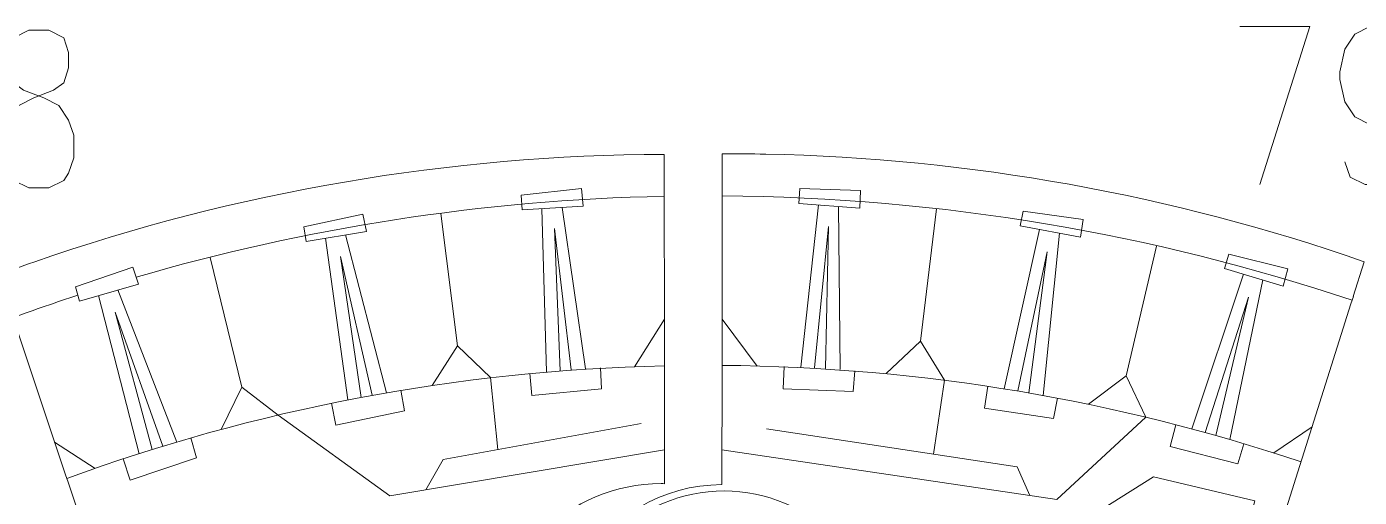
# Model space of a CAD drawing. Header units: inches. Extents: x -7.1 to 7.1, y -5.5 to 5.4.
# Drawn here: x -2.009 to 1.758, y 4.029 to 5.359 of the extents above; entities that cross this region are included whole.
import ezdxf

# ---------------------------------------------------------------- set-up
doc = ezdxf.new("R2010")
doc.units = ezdxf.units.IN
doc.header["$MEASUREMENT"] = 0
doc.layers.add('Layer 1', color=7, linetype='Continuous')

msp = doc.modelspace()

# ---------------------------------------------------------------- linework, layer by layer
at = {"layer": 'Layer 1', "color": 1, "lineweight": 9}
msp.add_ellipse((-0.0378, 3.6071), major_axis=(0, 0.4398), ratio=1, dxfattribs=at)
for points, knots in [([(-2.0031, 5.3494), (-2.0031, 5.3494), (-2.0455, 5.3278), (-2.0455, 5.3278), (-2.0455, 5.3278), (-2.0455, 5.3278), (-2.0599, 5.2857), (-2.0599, 5.2857), (-2.0599, 5.2857), (-2.0599, 5.2857), (-2.0599, 5.243), (-2.0599, 5.243), (-2.0599, 5.243), (-2.0599, 5.243), (-2.0455, 5.2003), (-2.0455, 5.2003), (-2.0455, 5.2003), (-2.0455, 5.2003), (-2.0175, 5.1793), (-2.0175, 5.1793), (-2.0175, 5.1793), (-2.0175, 5.1793), (-1.9607, 5.1583), (-1.9607, 5.1583), (-1.9607, 5.1583), (-1.9607, 5.1583), (-1.9183, 5.1366), (-1.9183, 5.1366), (-1.9183, 5.1366), (-1.9183, 5.1366), (-1.8903, 5.0945), (-1.8903, 5.0945), (-1.8903, 5.0945), (-1.8903, 5.0945), (-1.8758, 5.0519), (-1.8758, 5.0519), (-1.8758, 5.0519), (-1.8758, 5.0519), (-1.8758, 4.9881), (-1.8758, 4.9881), (-1.8758, 4.9881), (-1.8758, 4.9881), (-1.8903, 4.9454), (-1.8903, 4.9454), (-1.8903, 4.9454), (-1.8903, 4.9454), (-1.9043, 4.9244), (-1.9043, 4.9244), (-1.9043, 4.9244), (-1.9043, 4.9244), (-1.9467, 4.9034), (-1.9467, 4.9034), (-1.9467, 4.9034), (-1.9467, 4.9034), (-2.0031, 4.9034), (-2.0031, 4.9034), (-2.0031, 4.9034), (-2.0031, 4.9034), (-2.0455, 4.9244), (-2.0455, 4.9244), (-2.0455, 4.9244), (-2.0455, 4.9244), (-2.0599, 4.9454), (-2.0599, 4.9454), (-2.0599, 4.9454), (-2.0599, 4.9454), (-2.0739, 4.9881), (-2.0739, 4.9881), (-2.0739, 4.9881), (-2.0739, 4.9881), (-2.0739, 5.0519), (-2.0739, 5.0519), (-2.0739, 5.0519), (-2.0739, 5.0519), (-2.0599, 5.0945), (-2.0599, 5.0945), (-2.0599, 5.0945), (-2.0599, 5.0945), (-2.0315, 5.1366), (-2.0315, 5.1366), (-2.0315, 5.1366), (-2.0315, 5.1366), (-1.9891, 5.1583), (-1.9891, 5.1583), (-1.9891, 5.1583), (-1.9891, 5.1583), (-1.9327, 5.1793), (-1.9327, 5.1793), (-1.9327, 5.1793), (-1.9327, 5.1793), (-1.9043, 5.2003), (-1.9043, 5.2003), (-1.9043, 5.2003), (-1.9043, 5.2003), (-1.8903, 5.243), (-1.8903, 5.243), (-1.8903, 5.243), (-1.8903, 5.243), (-1.8903, 5.2857), (-1.8903, 5.2857), (-1.8903, 5.2857), (-1.8903, 5.2857), (-1.9043, 5.3278), (-1.9043, 5.3278), (-1.9043, 5.3278), (-1.9043, 5.3278), (-1.9467, 5.3494), (-1.9467, 5.3494), (-1.9467, 5.3494), (-1.9467, 5.3494), (-2.0031, 5.3494), (-2.0031, 5.3494)], [0, 0, 0, 0, 0.034483, 0.034483, 0.034483, 0.034483, 0.068966, 0.068966, 0.068966, 0.068966, 0.103448, 0.103448, 0.103448, 0.103448, 0.137931, 0.137931, 0.137931, 0.137931, 0.172414, 0.172414, 0.172414, 0.172414, 0.206897, 0.206897, 0.206897, 0.206897, 0.241379, 0.241379, 0.241379, 0.241379, 0.275862, 0.275862, 0.275862, 0.275862, 0.310345, 0.310345, 0.310345, 0.310345, 0.344828, 0.344828, 0.344828, 0.344828, 0.37931, 0.37931, 0.37931, 0.37931, 0.413793, 0.413793, 0.413793, 0.413793, 0.448276, 0.448276, 0.448276, 0.448276, 0.482759, 0.482759, 0.482759, 0.482759, 0.517241, 0.517241, 0.517241, 0.517241, 0.551724, 0.551724, 0.551724, 0.551724, 0.586207, 0.586207, 0.586207, 0.586207, 0.62069, 0.62069, 0.62069, 0.62069, 0.655172, 0.655172, 0.655172, 0.655172, 0.689655, 0.689655, 0.689655, 0.689655, 0.724138, 0.724138, 0.724138, 0.724138, 0.758621, 0.758621, 0.758621, 0.758621, 0.793103, 0.793103, 0.793103, 0.793103, 0.827586, 0.827586, 0.827586, 0.827586, 0.862069, 0.862069, 0.862069, 0.862069, 0.896552, 0.896552, 0.896552, 0.896552, 0.931034, 0.931034, 0.931034, 0.931034, 1, 1, 1, 1]), ([(1.4203, 5.359), (1.4203, 5.359), (1.6184, 5.359), (1.6184, 5.359), (1.6184, 5.359), (1.6184, 5.359), (1.4772, 4.913), (1.4772, 4.913)], [0, 0, 0, 0, 0.333333, 0.333333, 0.333333, 0.333333, 1, 1, 1, 1]), ([(1.8869, 5.2099), (1.8869, 5.2099), (1.8729, 5.1462), (1.8729, 5.1462), (1.8729, 5.1462), (1.8729, 5.1462), (1.8445, 5.1041), (1.8445, 5.1041), (1.8445, 5.1041), (1.8445, 5.1041), (1.802, 5.0825), (1.802, 5.0825), (1.802, 5.0825), (1.802, 5.0825), (1.7881, 5.0825), (1.7881, 5.0825), (1.7881, 5.0825), (1.7881, 5.0825), (1.7456, 5.1041), (1.7456, 5.1041), (1.7456, 5.1041), (1.7456, 5.1041), (1.7172, 5.1462), (1.7172, 5.1462), (1.7172, 5.1462), (1.7172, 5.1462), (1.7032, 5.2099), (1.7032, 5.2099), (1.7032, 5.2099), (1.7032, 5.2099), (1.7032, 5.2316), (1.7032, 5.2316), (1.7032, 5.2316), (1.7032, 5.2316), (1.7172, 5.2953), (1.7172, 5.2953), (1.7172, 5.2953), (1.7172, 5.2953), (1.7456, 5.3374), (1.7456, 5.3374), (1.7456, 5.3374), (1.7456, 5.3374), (1.7881, 5.359), (1.7881, 5.359), (1.7881, 5.359), (1.7881, 5.359), (1.802, 5.359), (1.802, 5.359), (1.802, 5.359), (1.802, 5.359), (1.8445, 5.3374), (1.8445, 5.3374), (1.8445, 5.3374), (1.8445, 5.3374), (1.8729, 5.2953), (1.8729, 5.2953), (1.8729, 5.2953), (1.8729, 5.2953), (1.8869, 5.2099), (1.8869, 5.2099), (1.8869, 5.2099), (1.8869, 5.2099), (1.8869, 5.1041), (1.8869, 5.1041), (1.8869, 5.1041), (1.8869, 5.1041), (1.8729, 4.9977), (1.8729, 4.9977), (1.8729, 4.9977), (1.8729, 4.9977), (1.8445, 4.934), (1.8445, 4.934), (1.8445, 4.934), (1.8445, 4.934), (1.802, 4.913), (1.802, 4.913), (1.802, 4.913), (1.802, 4.913), (1.7741, 4.913), (1.7741, 4.913), (1.7741, 4.913), (1.7741, 4.913), (1.7316, 4.934), (1.7316, 4.934), (1.7316, 4.934), (1.7316, 4.934), (1.7172, 4.9767), (1.7172, 4.9767)], [0, 0, 0, 0, 0.043478, 0.043478, 0.043478, 0.043478, 0.086957, 0.086957, 0.086957, 0.086957, 0.130435, 0.130435, 0.130435, 0.130435, 0.173913, 0.173913, 0.173913, 0.173913, 0.217391, 0.217391, 0.217391, 0.217391, 0.26087, 0.26087, 0.26087, 0.26087, 0.304348, 0.304348, 0.304348, 0.304348, 0.347826, 0.347826, 0.347826, 0.347826, 0.391304, 0.391304, 0.391304, 0.391304, 0.434783, 0.434783, 0.434783, 0.434783, 0.478261, 0.478261, 0.478261, 0.478261, 0.521739, 0.521739, 0.521739, 0.521739, 0.565217, 0.565217, 0.565217, 0.565217, 0.608696, 0.608696, 0.608696, 0.608696, 0.652174, 0.652174, 0.652174, 0.652174, 0.695652, 0.695652, 0.695652, 0.695652, 0.73913, 0.73913, 0.73913, 0.73913, 0.782609, 0.782609, 0.782609, 0.782609, 0.826087, 0.826087, 0.826087, 0.826087, 0.869565, 0.869565, 0.869565, 0.869565, 0.913043, 0.913043, 0.913043, 0.913043, 1, 1, 1, 1]), ([(-0.6083, 4.8412), (-0.6083, 4.8412), (-0.6108, 4.8831), (-0.6108, 4.8831), (-0.6108, 4.8831), (-0.6108, 4.8831), (-0.4405, 4.9012), (-0.4405, 4.9012), (-0.4405, 4.9012), (-0.4405, 4.9012), (-0.4357, 4.8514), (-0.4357, 4.8514), (-0.4357, 4.8514), (-0.4357, 4.8514), (-0.6083, 4.8412), (-0.6083, 4.8412)], [0, 0, 0, 0, 0.2, 0.2, 0.2, 0.2, 0.4, 0.4, 0.4, 0.4, 0.6, 0.6, 0.6, 0.6, 1, 1, 1, 1]), ([(0.1737, 4.8593), (0.1737, 4.8593), (0.1769, 4.9012), (0.1769, 4.9012), (0.1769, 4.9012), (0.1769, 4.9012), (0.3481, 4.8959), (0.3481, 4.8959), (0.3481, 4.8959), (0.3481, 4.8959), (0.346, 4.8459), (0.346, 4.8459), (0.346, 4.8459), (0.346, 4.8459), (0.1737, 4.8593), (0.1737, 4.8593)], [0, 0, 0, 0, 0.2, 0.2, 0.2, 0.2, 0.4, 0.4, 0.4, 0.4, 0.6, 0.6, 0.6, 0.6, 1, 1, 1, 1]), ([(-1.2188, 4.7518), (-1.2188, 4.7518), (-1.2258, 4.7932), (-1.2258, 4.7932), (-1.2258, 4.7932), (-1.2258, 4.7932), (-1.0584, 4.8295), (-1.0584, 4.8295), (-1.0584, 4.8295), (-1.0584, 4.8295), (-1.0483, 4.7805), (-1.0483, 4.7805), (-1.0483, 4.7805), (-1.0483, 4.7805), (-1.2188, 4.7518), (-1.2188, 4.7518)], [0, 0, 0, 0, 0.2, 0.2, 0.2, 0.2, 0.4, 0.4, 0.4, 0.4, 0.6, 0.6, 0.6, 0.6, 1, 1, 1, 1]), ([(0.7997, 4.7965), (0.7997, 4.7965), (0.8075, 4.8378), (0.8075, 4.8378), (0.8075, 4.8378), (0.8075, 4.8378), (0.9771, 4.8137), (0.9771, 4.8137), (0.9771, 4.8137), (0.9771, 4.8137), (0.9695, 4.7643), (0.9695, 4.7643), (0.9695, 4.7643), (0.9695, 4.7643), (0.7997, 4.7965), (0.7997, 4.7965)], [0, 0, 0, 0, 0.2, 0.2, 0.2, 0.2, 0.4, 0.4, 0.4, 0.4, 0.6, 0.6, 0.6, 0.6, 1, 1, 1, 1]), ([(1.3772, 4.6755), (1.3772, 4.6755), (1.3892, 4.7158), (1.3892, 4.7158), (1.3892, 4.7158), (1.3892, 4.7158), (1.5555, 4.6744), (1.5555, 4.6744), (1.5555, 4.6744), (1.5555, 4.6744), (1.5428, 4.626), (1.5428, 4.626), (1.5428, 4.626), (1.5428, 4.626), (1.3772, 4.6755), (1.3772, 4.6755)], [0, 0, 0, 0, 0.2, 0.2, 0.2, 0.2, 0.4, 0.4, 0.4, 0.4, 0.6, 0.6, 0.6, 0.6, 1, 1, 1, 1]), ([(-1.8593, 4.5834), (-1.8593, 4.5834), (-1.871, 4.6237), (-1.871, 4.6237), (-1.871, 4.6237), (-1.871, 4.6237), (-1.7089, 4.6791), (-1.7089, 4.6791), (-1.7089, 4.6791), (-1.7089, 4.6791), (-1.6933, 4.6315), (-1.6933, 4.6315), (-1.6933, 4.6315), (-1.6933, 4.6315), (-1.8593, 4.5834), (-1.8593, 4.5834)], [0, 0, 0, 0, 0.2, 0.2, 0.2, 0.2, 0.4, 0.4, 0.4, 0.4, 0.6, 0.6, 0.6, 0.6, 1, 1, 1, 1]), ([(-0.3873, 4.3944), (-0.3873, 4.3944), (-0.384, 4.3356), (-0.384, 4.3356), (-0.384, 4.3356), (-0.384, 4.3356), (-0.5807, 4.3162), (-0.5807, 4.3162), (-0.5807, 4.3162), (-0.5807, 4.3162), (-0.5867, 4.3792), (-0.5867, 4.3792)], [0, 0, 0, 0, 0.25, 0.25, 0.25, 0.25, 0.5, 0.5, 0.5, 0.5, 1, 1, 1, 1]), ([(0.3318, 4.3866), (0.3318, 4.3866), (0.327, 4.3279), (0.327, 4.3279), (0.327, 4.3279), (0.327, 4.3279), (0.1295, 4.3355), (0.1295, 4.3355), (0.1295, 4.3355), (0.1295, 4.3355), (0.1321, 4.3987), (0.1321, 4.3987)], [0, 0, 0, 0, 0.25, 0.25, 0.25, 0.25, 0.5, 0.5, 0.5, 0.5, 1, 1, 1, 1]), ([(0.905, 4.3093), (0.905, 4.3093), (0.8938, 4.2515), (0.8938, 4.2515), (0.8938, 4.2515), (0.8938, 4.2515), (0.6983, 4.2806), (0.6983, 4.2806), (0.6983, 4.2806), (0.6983, 4.2806), (0.7079, 4.3432), (0.7079, 4.3432)], [0, 0, 0, 0, 0.25, 0.25, 0.25, 0.25, 0.5, 0.5, 0.5, 0.5, 1, 1, 1, 1]), ([(-0.951, 4.3314), (-0.951, 4.3314), (-0.9414, 4.2732), (-0.9414, 4.2732), (-0.9414, 4.2732), (-0.9414, 4.2732), (-1.1349, 4.2328), (-1.1349, 4.2328), (-1.1349, 4.2328), (-1.1349, 4.2328), (-1.1477, 4.2948), (-1.1477, 4.2948)], [0, 0, 0, 0, 0.25, 0.25, 0.25, 0.25, 0.5, 0.5, 0.5, 0.5, 1, 1, 1, 1]), ([(1.4319, 4.1801), (1.4319, 4.1801), (1.4148, 4.1237), (1.4148, 4.1237), (1.4148, 4.1237), (1.4148, 4.1237), (1.2233, 4.1728), (1.2233, 4.1728), (1.2233, 4.1728), (1.2233, 4.1728), (1.2393, 4.2341), (1.2393, 4.2341)], [0, 0, 0, 0, 0.25, 0.25, 0.25, 0.25, 0.5, 0.5, 0.5, 0.5, 1, 1, 1, 1]), ([(-1.5447, 4.1967), (-1.5447, 4.1967), (-1.5285, 4.14), (-1.5285, 4.14), (-1.5285, 4.14), (-1.5285, 4.14), (-1.716, 4.0775), (-1.716, 4.0775), (-1.716, 4.0775), (-1.716, 4.0775), (-1.7359, 4.1377), (-1.7359, 4.1377)], [0, 0, 0, 0, 0.25, 0.25, 0.25, 0.25, 0.5, 0.5, 0.5, 0.5, 1, 1, 1, 1]), ([(1.1759, 4.0867), (1.1759, 4.0867), (1.4624, 4.019), (1.4624, 4.019), (1.4624, 4.019), (1.4624, 4.019), (1.4259, 3.8835), (1.4259, 3.8835), (1.4259, 3.8835), (1.4259, 3.8835), (0.9936, 3.9721), (0.9936, 3.9721), (0.9936, 3.9721), (0.9936, 3.9721), (1.1759, 4.0867), (1.1759, 4.0867)], [0, 0, 0, 0, 0.2, 0.2, 0.2, 0.2, 0.4, 0.4, 0.4, 0.4, 0.6, 0.6, 0.6, 0.6, 1, 1, 1, 1])]:
    msp.add_open_spline(points, degree=3, knots=knots, dxfattribs=at)
at = {"layer": 'Layer 1', "lineweight": 9}
for points, knots in [([(-0.2062, 4.4115), (-0.2062, 4.4115), (-0.2068, 4.9981), (-0.2068, 4.9981), (-0.2068, 4.9981), (-0.8139, 4.9961), (-1.4159, 4.8932), (-1.9888, 4.6938), (-1.9888, 4.6938), (-2.022, 4.6822), (-2.0555, 4.6702), (-2.0885, 4.658), (-2.0885, 4.658), (-2.0885, 4.658), (-1.8989, 4.0927), (-1.8989, 4.0927)], [0, 0, 0, 0, 0.2, 0.2, 0.2, 0.2, 0.4, 0.4, 0.4, 0.4, 0.6, 0.6, 0.6, 0.6, 1, 1, 1, 1]), ([(1.741, 4.5965), (1.741, 4.5965), (1.772, 4.6946), (1.772, 4.6946), (1.772, 4.6946), (1.2273, 4.8846), (0.6564, 4.9871), (0.0802, 4.9986), (0.0802, 4.9986), (0.0389, 4.9995), (-0.0018, 4.9998), (-0.043, 4.9997), (-0.043, 4.9997), (-0.043, 4.9997), (-0.0431, 4.8919), (-0.0431, 4.8919)], [0, 0, 0, 0, 0.2, 0.2, 0.2, 0.2, 0.4, 0.4, 0.4, 0.4, 0.6, 0.6, 0.6, 0.6, 1, 1, 1, 1]), ([(-0.2048, 2.9399), (-0.2048, 2.9399), (-0.205, 3.1145), (-0.205, 3.1145), (-0.205, 3.1145), (-0.2084, 3.1144), (-0.2119, 3.1144), (-0.2154, 3.1144), (-0.2154, 3.1144), (-0.4786, 3.1144), (-0.692, 3.3277), (-0.692, 3.5909), (-0.692, 3.5909), (-0.692, 3.8541), (-0.4786, 4.0675), (-0.2154, 4.0675), (-0.2154, 4.0675), (-0.2122, 4.0675), (-0.2091, 4.0674), (-0.2059, 4.0674), (-0.2059, 4.0674), (-0.2059, 4.0674), (-0.2062, 4.3893), (-0.2062, 4.3893)], [0, 0, 0, 0, 0.142857, 0.142857, 0.142857, 0.142857, 0.285714, 0.285714, 0.285714, 0.285714, 0.428571, 0.428571, 0.428571, 0.428571, 0.571429, 0.571429, 0.571429, 0.571429, 0.714286, 0.714286, 0.714286, 0.714286, 1, 1, 1, 1]), ([(-0.0435, 4.3905), (-0.0435, 4.3905), (-0.0438, 4.0646), (-0.0438, 4.0646), (-0.0438, 4.0646), (-0.2113, 4.0648), (-0.3654, 3.9729), (-0.4449, 3.8255), (-0.4449, 3.8255), (-0.5244, 3.678), (-0.5166, 3.4988), (-0.4245, 3.3589), (-0.4245, 3.3589), (-0.3324, 3.2189), (-0.2113, 3.1391), (-0.0445, 3.1539), (-0.0445, 3.1539), (-0.0445, 3.1539), (-0.0446, 2.9997), (-0.0446, 2.9997)], [0, 0, 0, 0, 0.166667, 0.166667, 0.166667, 0.166667, 0.333333, 0.333333, 0.333333, 0.333333, 0.5, 0.5, 0.5, 0.5, 0.666667, 0.666667, 0.666667, 0.666667, 1, 1, 1, 1]), ([(1.5899, 4.1183), (1.5899, 4.1183), (1.4909, 3.8051), (1.4909, 3.8051), (1.4909, 3.8051), (1.6447, 3.7565), (1.7608, 3.6296), (1.7956, 3.4722), (1.7956, 3.4722), (1.8304, 3.3148), (1.7785, 3.1507), (1.6596, 3.0419), (1.6596, 3.0419), (1.5407, 2.933), (1.3727, 2.8959), (1.2189, 2.9445), (1.2189, 2.9445), (1.2189, 2.9445), (1.1854, 2.8383), (1.1854, 2.8383)], [0, 0, 0, 0, 0.166667, 0.166667, 0.166667, 0.166667, 0.333333, 0.333333, 0.333333, 0.333333, 0.5, 0.5, 0.5, 0.5, 0.666667, 0.666667, 0.666667, 0.666667, 1, 1, 1, 1]), ([(-1.8918, 4.0717), (-1.8918, 4.0717), (-1.7873, 3.76), (-1.7873, 3.76), (-1.7873, 3.76), (-1.9652, 3.7004), (-2.0934, 3.5323), (-2.0934, 3.3343), (-2.0934, 3.3343), (-2.0934, 3.0864), (-1.8924, 2.8854), (-1.6445, 2.8854), (-1.6445, 2.8854), (-1.5946, 2.8854), (-1.5466, 2.8935), (-1.5017, 2.9086), (-1.5017, 2.9086), (-1.5017, 2.9086), (-1.5007, 2.9055), (-1.5007, 2.9055), (-1.5007, 2.9055), (-1.5007, 2.9055), (-1.4268, 2.6852), (-1.4268, 2.6852)], [0, 0, 0, 0, 0.142857, 0.142857, 0.142857, 0.142857, 0.285714, 0.285714, 0.285714, 0.285714, 0.428571, 0.428571, 0.428571, 0.428571, 0.571429, 0.571429, 0.571429, 0.571429, 0.714286, 0.714286, 0.714286, 0.714286, 1, 1, 1, 1]), ([(1.8179, 4.0357), (1.8179, 4.0357), (1.7168, 3.7338), (1.7168, 3.7338), (1.7168, 3.7338), (1.8735, 3.6813), (1.9902, 3.5493), (2.0231, 3.3874), (2.0231, 3.3874), (2.056, 3.2255), (2, 3.0583), (1.8762, 2.9489), (1.8762, 2.9489), (1.7525, 2.8395), (1.5797, 2.8044), (1.4231, 2.8568), (1.4231, 2.8568), (1.4231, 2.8568), (1.3532, 2.6481), (1.3532, 2.6481)], [0, 0, 0, 0, 0.166667, 0.166667, 0.166667, 0.166667, 0.333333, 0.333333, 0.333333, 0.333333, 0.5, 0.5, 0.5, 0.5, 0.666667, 0.666667, 0.666667, 0.666667, 1, 1, 1, 1])]:
    msp.add_open_spline(points, degree=3, knots=knots, dxfattribs=at)
at = {"layer": 'Layer 1', "color": 5, "lineweight": 9}
for points in [[(-1.6996, 4.6508), (-1.2246, 4.7897), (-0.724, 4.8689), (-0.2067, 4.8797)], [(-0.0431, 4.8808), (0.5789, 4.8764), (1.1775, 4.7731), (1.7377, 4.5859)], [(-0.8379, 4.8313), (-0.8379, 4.8313), (-0.791, 4.4574), (-0.791, 4.4574)], [(0.5625, 4.8444), (0.5625, 4.8444), (0.5175, 4.4703), (0.5175, 4.4703)], [(1.1845, 4.739), (1.1845, 4.739), (1.0988, 4.3721), (1.0988, 4.3721)], [(-1.4901, 4.7064), (-1.4901, 4.7064), (-1.4004, 4.3404), (-1.4004, 4.3404)], [(-2.0478, 4.5368), (-1.9871, 4.5588), (-1.9258, 4.5799), (-1.8641, 4.6)], [(-0.2904, 4.3978), (-0.2904, 4.3978), (-0.2063, 4.5327), (-0.2063, 4.5327)], [(-0.0434, 4.5322), (-0.0434, 4.5322), (0.056, 4.3999), (0.056, 4.3999)], [(-0.6983, 4.3671), (-0.6983, 4.3671), (-0.6768, 4.1643), (-0.6768, 4.1643)], [(0.5857, 4.3601), (0.5857, 4.3601), (0.5541, 4.1509), (0.5541, 4.1509)], [(1.6247, 4.2285), (1.6247, 4.2285), (1.5159, 4.1541), (1.5159, 4.1541)], [(-1.9299, 4.1851), (-1.9299, 4.1851), (-1.8157, 4.1106), (-1.8157, 4.1106)]]:
    msp.add_open_spline(points, degree=3, dxfattribs=at)
at = {"layer": 'Layer 1', "color": 1, "lineweight": 9}
for points in [[(-0.2067, 4.8686), (-0.2067, 4.8686), (-0.2067, 4.8907), (-0.2067, 4.8907)], [(-0.0431, 4.8697), (-0.0431, 4.8697), (-0.0431, 4.8919), (-0.0431, 4.8919)], [(-0.5398, 4.3835), (-0.5398, 4.3835), (-0.553, 4.8444), (-0.553, 4.8444)], [(-0.4957, 4.8478), (-0.4957, 4.8478), (-0.4289, 4.3919), (-0.4289, 4.3919)], [(0.1792, 4.3966), (0.1792, 4.3966), (0.2289, 4.855), (0.2289, 4.855)], [(0.2861, 4.8506), (0.2861, 4.8506), (0.2902, 4.3898), (0.2902, 4.3898)], [(0.7544, 4.3359), (0.7544, 4.3359), (0.8541, 4.7862), (0.8541, 4.7862)], [(-1.1015, 4.3041), (-1.1015, 4.3041), (-1.1642, 4.761), (-1.1642, 4.761)], [(-1.1076, 4.7705), (-1.1076, 4.7705), (-0.9922, 4.3244), (-0.9922, 4.3244)], [(0.9105, 4.7755), (0.9105, 4.7755), (0.864, 4.317), (0.864, 4.317)], [(1.2848, 4.222), (1.2848, 4.222), (1.4303, 4.6597), (1.4303, 4.6597)], [(1.4853, 4.6432), (1.4853, 4.6432), (1.3919, 4.192), (1.3919, 4.192)], [(-1.6911, 4.1522), (-1.6911, 4.1522), (-1.8061, 4.5988), (-1.8061, 4.5988)], [(-1.7509, 4.6148), (-1.7509, 4.6148), (-1.5848, 4.185), (-1.5848, 4.185)], [(1.7341, 4.5754), (1.7341, 4.5754), (1.7412, 4.5964), (1.7412, 4.5964)], [(-0.2062, 4.3893), (-0.2062, 4.3893), (-0.2062, 4.4115), (-0.2062, 4.4115)], [(-0.0435, 4.3905), (-0.0435, 4.3905), (-0.0435, 4.4127), (-0.0435, 4.4127)], [(-1.8953, 4.0822), (-1.3668, 4.2757), (-0.7986, 4.387), (-0.2062, 4.4004)], [(-0.0435, 4.4016), (0.5284, 4.3972), (1.0786, 4.3017), (1.5932, 4.1288)], [(1.5897, 4.1183), (1.5897, 4.1183), (1.5967, 4.1393), (1.5967, 4.1393)], [(-1.8918, 4.0717), (-1.8918, 4.0717), (-1.8989, 4.0927), (-1.8989, 4.0927)]]:
    msp.add_open_spline(points, degree=3, dxfattribs=at)
at = {"layer": 'Layer 1', "lineweight": 9}
for points in [[(-0.0431, 4.8697), (-0.0431, 4.8697), (-0.0435, 4.4127), (-0.0435, 4.4127)], [(1.5965, 4.1394), (1.5965, 4.1394), (1.7343, 4.5754), (1.7343, 4.5754)]]:
    msp.add_open_spline(points, degree=3, dxfattribs=at)
at = {"layer": 'Layer 1', "color": 5, "lineweight": 9}
for points in [[(-0.5014, 4.3867), (-0.5014, 4.3867), (-0.5168, 4.7884), (-0.5168, 4.7884), (-0.5168, 4.7884), (-0.5168, 4.7884), (-0.47, 4.389), (-0.47, 4.389)], [(0.2177, 4.3945), (0.2177, 4.3945), (0.2571, 4.7946), (0.2571, 4.7946), (0.2571, 4.7946), (0.2571, 4.7946), (0.2491, 4.3926), (0.2491, 4.3926)], [(-1.0636, 4.3114), (-1.0636, 4.3114), (-1.1222, 4.7091), (-1.1222, 4.7091), (-1.1222, 4.7091), (-1.1222, 4.7091), (-1.0327, 4.3171), (-1.0327, 4.3171)], [(0.7924, 4.3296), (0.7924, 4.3296), (0.8755, 4.723), (0.8755, 4.723), (0.8755, 4.723), (0.8755, 4.723), (0.8234, 4.3243), (0.8234, 4.3243)], [(1.322, 4.2119), (1.322, 4.2119), (1.4451, 4.5946), (1.4451, 4.5946), (1.4451, 4.5946), (1.4451, 4.5946), (1.3523, 4.2034), (1.3523, 4.2034)], [(-1.6543, 4.1638), (-1.6543, 4.1638), (-1.7584, 4.5521), (-1.7584, 4.5521), (-1.7584, 4.5521), (-1.7584, 4.5521), (-1.6243, 4.1731), (-1.6243, 4.1731)], [(-0.863, 4.3452), (-0.863, 4.3452), (-0.791, 4.4574), (-0.791, 4.4574), (-0.791, 4.4574), (-0.791, 4.4574), (-0.6983, 4.3671), (-0.6983, 4.3671)], [(0.4206, 4.3788), (0.4206, 4.3788), (0.5175, 4.4703), (0.5175, 4.4703), (0.5175, 4.4703), (0.5175, 4.4703), (0.5857, 4.3601), (0.5857, 4.3601)], [(0.9924, 4.2918), (0.9924, 4.2918), (1.0988, 4.3721), (1.0988, 4.3721), (1.0988, 4.3721), (1.0988, 4.3721), (1.1544, 4.2551), (1.1544, 4.2551)], [(-1.4589, 4.2206), (-1.4589, 4.2206), (-1.4004, 4.3404), (-1.4004, 4.3404), (-1.4004, 4.3404), (-1.4004, 4.3404), (-1.2978, 4.2613), (-1.2978, 4.2613)], [(-0.206, 4.163), (-0.206, 4.163), (-0.9824, 4.0328), (-0.9824, 4.0328), (-0.9824, 4.0328), (-0.9824, 4.0328), (-1.2978, 4.2613), (-1.2978, 4.2613)], [(-0.272, 4.2377), (-0.272, 4.2377), (-0.8319, 4.1361), (-0.8319, 4.1361), (-0.8319, 4.1361), (-0.8319, 4.1361), (-0.8805, 4.0499), (-0.8805, 4.0499)], [(-0.0437, 4.163), (-0.0437, 4.163), (0.903, 4.0223), (0.903, 4.0223), (0.903, 4.0223), (0.903, 4.0223), (1.1544, 4.2551), (1.1544, 4.2551)], [(0.0822, 4.2221), (0.0822, 4.2221), (0.7905, 4.1153), (0.7905, 4.1153), (0.7905, 4.1153), (0.7905, 4.1153), (0.8268, 4.0337), (0.8268, 4.0337)]]:
    msp.add_open_spline(points, degree=3, knots=[0, 0, 0, 0, 0.333333, 0.333333, 0.333333, 0.333333, 1, 1, 1, 1], dxfattribs=at)

doc.saveas('drawing.dxf')
